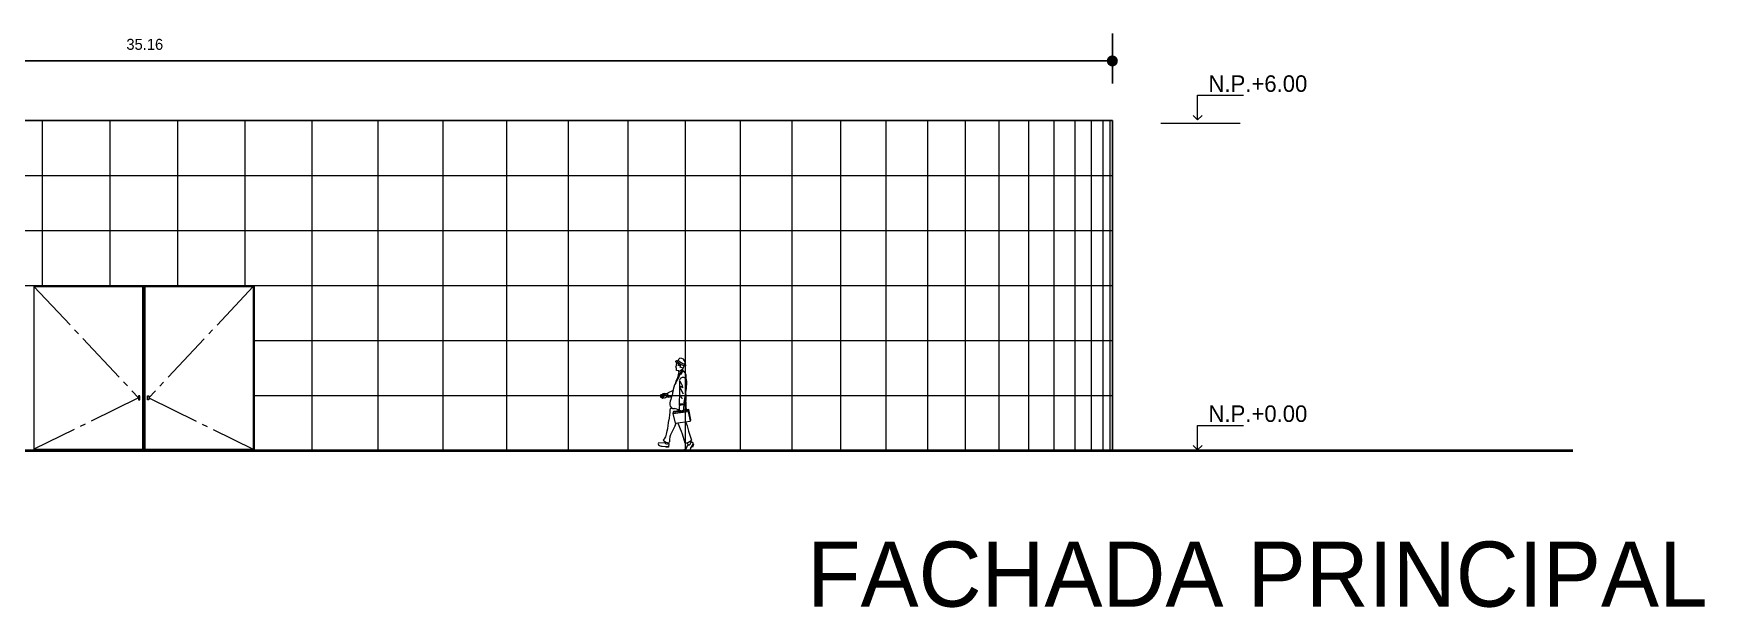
# Model space of a CAD drawing. Header units: millimetres. Extents: x 299 to 587, y 59 to 284.
# Drawn here: x 391.81 to 422.17, y 85.87 to 96.31 of the extents above; entities that cross this region are included whole.
import ezdxf

# ---------------------------------------------------------------- set-up
doc = ezdxf.new("R2010")
doc.units = ezdxf.units.MM
doc.linetypes.add('ACAD_ISO04W100', pattern=[30, 24, -3, 0, -3])
doc.layers.get('0').update_dxf_attribs({"lineweight": 5})
for name, color, linetype, lineweight in [('eje', 8, 'ACAD_ISO04W100', 13), ('escaleras', 3, 'Continuous', 15), ('muebles', 2, 'Continuous', 13), ('muro', 1, 'Continuous', 25), ('trr', 11, 'Continuous', 40), ('ventana', 4, 'Continuous', 13)]:
    doc.layers.add(name, color=color, linetype=linetype, lineweight=lineweight)
doc.dimstyles.new('cota1', dxfattribs={"dimtxt": 0.3, "dimasz": 0.3, "dimexe": 0.5, "dimexo": 0.2, "dimgap": 0.3, "dimtad": 2, "dimtih": 1, "dimtoh": 1, "dimdsep": 46, "dimtxsty": 'Standard', "dimblk": 'DOT', "dimcen": 0.5, "dimadec": 0, "dimazin": 0, "dimtfac": 1, "dimtmove": 0, "dimatfit": 3, "dimldrblk": 'DOT', "dimfxl": 1, "dimarcsym": 0})

# ---------------------------------------------------------------- blocks, each defined once
blk = doc.blocks.new('_Dot')
at = {"color": 0, "linetype": 'Continuous', "lineweight": -2}
blk.add_line((-0.5, 0), (-1, 0), dxfattribs=at)
at = {"color": 0, "linetype": 'Continuous', "const_width": 0.5}
blk.add_lwpolyline([(-0.25, 0, 1), (0.25, 0, 1)], format="xyb", close=True, dxfattribs=at)
blk = doc.blocks.new('*D45')
at = {"color": 0, "linetype": 'Continuous', "lineweight": -2}
for p, q in [((376.251, 95.396), (376.251, 96.308)), ((411.408, 95.396), (411.408, 96.308)), ((376.451, 95.808), (411.208, 95.808))]:
    blk.add_line(p, q, dxfattribs=at)
at = {"layer": 'Defpoints', "color": 0, "linetype": 'Continuous'}
for p in [(411.408, 95.808), (376.251, 95.196), (411.408, 95.196)]:
    blk.add_point(p, dxfattribs=at)
at = {"color": 0, "linetype": 'Continuous', "lineweight": -2, "xscale": 0.2, "yscale": 0.2, "zscale": 0.2, "rotation": 180}
blk.add_blockref('_Dot', (376.251, 95.808), dxfattribs=at)
at = {"color": 0, "linetype": 'Continuous', "lineweight": -2, "xscale": 0.2, "yscale": 0.2, "zscale": 0.2}
blk.add_blockref('_Dot', (411.408, 95.808), dxfattribs=at)
at = {"color": 0, "linetype": 'Continuous', "insert": (393.83, 96.108), "char_height": 0.2, "attachment_point": 5}
blk.add_mtext('35.16', dxfattribs=at)

msp = doc.modelspace()

# ---------------------------------------------------------------- linework, layer by layer
at = {"linetype": 'Continuous'}
for p, q in [((412.958, 94.738), (412.958, 95.183)), ((412.958, 95.183), (413.793, 95.183)), ((412.958, 94.738), (412.877, 94.818)), ((412.958, 94.738), (413.038, 94.818)), ((412.958, 89.183), (413.793, 89.183)), ((412.958, 88.738), (412.958, 89.183)), ((412.958, 88.738), (412.877, 88.818)), ((412.958, 88.738), (413.038, 88.818))]:
    msp.add_line(p, q, dxfattribs=at)
for p, q in [((391.968, 94.728), (391.968, 91.728)), ((393.194, 94.728), (393.194, 91.728)), ((394.422, 94.728), (394.422, 91.728)), ((395.648, 94.728), (395.648, 91.728)), ((396.864, 94.728), (396.864, 88.728)), ((398.066, 94.728), (398.066, 88.728)), ((399.247, 94.728), (399.247, 88.728)), ((400.401, 94.728), (400.401, 88.728)), ((401.524, 94.728), (401.524, 88.728)), ((402.608, 94.728), (402.608, 88.728)), ((403.65, 94.728), (403.65, 88.728)), ((404.644, 94.728), (404.644, 88.728)), ((405.585, 94.728), (405.585, 88.728)), ((406.469, 94.728), (406.469, 88.728)), ((407.291, 94.728), (407.291, 88.728)), ((408.047, 94.728), (408.047, 88.728)), ((408.734, 94.728), (408.734, 88.728)), ((409.348, 94.728), (409.348, 88.728)), ((409.887, 94.728), (409.887, 88.728)), ((410.347, 94.728), (410.347, 88.728)), ((410.726, 94.728), (410.726, 88.728)), ((411.024, 94.728), (411.024, 88.728)), ((411.237, 94.728), (411.237, 88.728)), ((411.365, 94.728), (411.365, 88.728)), ((412.289, 94.678), (413.733, 94.678)), ((376.208, 93.728), (411.408, 93.728)), ((376.208, 92.728), (411.408, 92.728)), ((376.208, 91.728), (411.408, 91.728)), ((391.797, 91.728), (395.82, 91.728)), ((395.82, 91.728), (395.82, 88.728)), ((395.82, 90.728), (411.408, 90.728)), ((395.82, 89.728), (411.408, 89.728))]:
    msp.add_line(p, q)
at = {"layer": 'eje', "linetype": 'ACAD_ISO04W100', "ltscale": 0.04}
for p, q in [((391.817, 91.708), (393.715, 89.685)), ((395.8, 91.708), (393.905, 89.685)), ((393.715, 89.685), (391.817, 88.748)), ((393.905, 89.685), (395.8, 88.748))]:
    msp.add_line(p, q, dxfattribs=at)
at = {"layer": 'escaleras'}
for points in [[(393.741, 89.721), (393.715, 89.721), (393.715, 89.649), (393.741, 89.649)], [(393.879, 89.721), (393.905, 89.721), (393.905, 89.649), (393.879, 89.649)]]:
    msp.add_lwpolyline(points, close=True, dxfattribs=at)
at = {"layer": 'muebles'}
for p, q in [((403.479, 90.257), (403.494, 90.277)), ((403.492, 90.287), (403.488, 90.303)), ((403.528, 90.173), (403.489, 90.181)), ((403.552, 90.406), (403.503, 90.351)), ((403.526, 90.273), (403.533, 90.307)), ((403.555, 90.273), (403.526, 90.273)), ((403.602, 90.204), (403.532, 90.154)), ((403.555, 90.239), (403.56, 90.259)), ((403.608, 90.224), (403.555, 90.239)), ((403.602, 90.204), (403.608, 90.224)), ((403.612, 90.181), (403.602, 90.204)), ((403.618, 90.167), (403.612, 90.181)), ((403.648, 90.326), (403.629, 90.269)), ((403.654, 90.282), (403.636, 90.291)), ((403.506, 90.045), (403.469, 89.972)), ((403.469, 89.972), (403.476, 89.959)), ((403.532, 90.154), (403.506, 90.045)), ((403.532, 90.154), (403.534, 90.166)), ((403.542, 89.979), (403.546, 89.784)), ((403.573, 89.892), (403.548, 89.873)), ((403.548, 89.873), (403.608, 89.758)), ((403.551, 89.995), (403.592, 89.906)), ((403.562, 90.111), (403.552, 90.114)), ((403.552, 90.114), (403.552, 90.101)), ((403.598, 89.865), (403.573, 89.892)), ((403.592, 89.906), (403.598, 89.865)), ((403.618, 90.167), (403.648, 90.131)), ((403.648, 90.131), (403.658, 90.111)), ((403.658, 90.111), (403.658, 90.078)), ((403.658, 90.078), (403.662, 90.048)), ((403.662, 90.048), (403.668, 90.012)), ((403.672, 89.856), (403.676, 89.967)), ((403.202, 89.717), (403.244, 89.723)), ((403.206, 89.694), (403.251, 89.708)), ((403.216, 89.739), (403.231, 89.747)), ((403.216, 89.739), (403.244, 89.737)), ((403.231, 89.747), (403.253, 89.737)), ((403.234, 89.68), (403.254, 89.695)), ((403.247, 89.688), (403.253, 89.691)), ((403.252, 89.681), (403.259, 89.687)), ((403.313, 89.754), (403.277, 89.759)), ((403.314, 89.758), (403.325, 89.759)), ((403.428, 89.815), (403.324, 89.768)), ((403.328, 89.705), (403.342, 89.705)), ((403.348, 89.696), (403.411, 89.719)), ((403.546, 89.784), (403.536, 89.568)), ((403.541, 89.568), (403.546, 89.545)), ((403.546, 89.544), (403.542, 89.564)), ((403.559, 89.737), (403.569, 89.713)), ((403.569, 89.713), (403.575, 89.69)), ((403.575, 89.69), (403.585, 89.677)), ((403.585, 89.677), (403.599, 89.677)), ((403.625, 89.564), (403.612, 89.554)), ((403.626, 89.564), (403.672, 89.856)), ((403.661, 89.614), (403.66, 89.523)), ((403.346, 89.236), (403.36, 89.313)), ((403.36, 89.313), (403.37, 89.372)), ((403.37, 89.372), (403.373, 89.415)), ((403.373, 89.415), (403.376, 89.465)), ((403.376, 89.465), (403.383, 89.488)), ((403.383, 89.488), (403.4, 89.501)), ((403.426, 89.399), (403.701, 89.435)), ((403.436, 89.435), (403.426, 89.399)), ((403.426, 89.399), (403.463, 89.223)), ((403.528, 89.431), (403.431, 89.419)), ((403.537, 89.449), (403.436, 89.435)), ((403.612, 89.554), (403.546, 89.544)), ((403.549, 89.458), (403.552, 89.438)), ((403.559, 89.462), (403.569, 89.438)), ((403.579, 89.458), (403.589, 89.445)), ((403.599, 89.465), (403.609, 89.445)), ((403.621, 89.561), (403.615, 89.499)), ((403.711, 89.472), (403.633, 89.461)), ((403.706, 89.452), (403.639, 89.444)), ((403.658, 89.532), (403.647, 89.466)), ((403.66, 89.523), (403.666, 89.466)), ((403.701, 89.435), (403.711, 89.472)), ((403.701, 89.435), (403.738, 89.26)), ((403.706, 89.452), (403.744, 89.271)), ((403.751, 89.283), (403.711, 89.472)), ((403.738, 89.26), (403.751, 89.283)), ((403.274, 88.938), (403.297, 88.975)), ((403.297, 88.975), (403.31, 89.024)), ((403.31, 89.024), (403.323, 89.087)), ((403.323, 89.087), (403.333, 89.124)), ((403.333, 89.124), (403.337, 89.177)), ((403.337, 89.177), (403.346, 89.236)), ((403.366, 88.975), (403.363, 88.928)), ((403.383, 89.014), (403.366, 88.975)), ((403.403, 89.061), (403.383, 89.014)), ((403.429, 89.11), (403.403, 89.061)), ((403.463, 89.183), (403.429, 89.11)), ((403.463, 89.223), (403.738, 89.26)), ((403.463, 89.183), (403.485, 89.226)), ((403.529, 89.203), (403.52, 89.23)), ((403.549, 89.147), (403.529, 89.203)), ((403.565, 89.117), (403.549, 89.147)), ((403.582, 89.074), (403.565, 89.117)), ((403.599, 89.021), (403.582, 89.074)), ((403.648, 88.859), (403.599, 89.021)), ((403.668, 89.223), (403.664, 89.25)), ((403.668, 89.223), (403.681, 89.173)), ((403.681, 89.173), (403.695, 89.124)), ((403.695, 89.124), (403.705, 89.077)), ((403.705, 89.077), (403.725, 89.024)), ((403.725, 89.024), (403.738, 88.988)), ((403.738, 88.988), (403.748, 88.948)), ((403.161, 88.865), (403.28, 88.869)), ((403.229, 88.803), (403.293, 88.799)), ((403.25, 88.915), (403.274, 88.938)), ((403.28, 88.869), (403.287, 88.884)), ((403.293, 88.799), (403.343, 88.802)), ((403.301, 88.786), (403.293, 88.799)), ((403.324, 88.79), (403.301, 88.786)), ((403.347, 88.79), (403.324, 88.79)), ((403.343, 88.868), (403.343, 88.855)), ((403.35, 88.852), (403.343, 88.855)), ((403.35, 88.852), (403.347, 88.79)), ((403.36, 88.892), (403.356, 88.869)), ((403.363, 88.928), (403.36, 88.892)), ((403.628, 88.739), (403.668, 88.759)), ((403.668, 88.729), (403.632, 88.726)), ((403.668, 88.729), (403.632, 88.726)), ((403.668, 88.759), (403.691, 88.819)), ((403.686, 88.727), (403.668, 88.729)), ((403.705, 88.822), (403.683, 88.868)), ((403.721, 88.729), (403.684, 88.727)), ((403.748, 88.882), (403.742, 88.899)), ((403.748, 88.948), (403.761, 88.915)), ((403.754, 88.869), (403.748, 88.882)), ((403.794, 88.854), (403.751, 88.782)), ((403.778, 88.786), (403.758, 88.794)), ((403.759, 88.892), (403.788, 88.87)), ((403.801, 88.835), (403.778, 88.786)), ((403.794, 88.847), (403.794, 88.845)), ((403.794, 88.845), (403.801, 88.835))]:
    msp.add_line(p, q, dxfattribs=at)
for centre, radius, start, end in [((403.487, 90.342), 0.0145, 68.112, 188.7023), ((403.792, 90.843), 0.596, 237.5586, 256.1316), ((403.49, 90.248), 0.0143, 140.0459, 185.2637), ((403.452, 90.215), 0.0393, 36.1872, 53.782), ((403.453, 90.215), 0.0384, 35.9759, 53.9932), ((403.398, 90.202), 0.0931, 346.8447, 22.6897), ((403.526, 90.308), 0.038, 150.5765, 187.4279), ((403.422, 90.207), 0.164, 60.1731, 64.6914), ((403.489, 90.281), 0.00719, 322.6883, 63.9226), ((403.664, 90.462), 0.196, 214.6146, 242.8189), ((403.754, 89.96), 0.263, 122.8408, 161.1605), ((403.69, 90.513), 0.221, 220.05, 256.5618), ((403.529, 90.169), 0.00486, 326.3944, 112.1542), ((403.553, 90.265), 0.00846, 318.9673, 104.524), ((403.553, 90.309), 0.097, 10.3578, 90.4769), ((403.572, 90.265), 0.055, 311.5656, 4.8529), ((403.65, 90.273), 0.00932, 267.9067, 62.1991), ((403.875, 89.746), 0.453, 151.9292, 174.516), ((352.807, 121.914), 59.904, 327.76214, 327.85447), ((403.189, 90.214), 0.38, 332.7999, 342.7169), ((403.608, 89.989), 0.0668, 91.0502, 188.7861), ((403.734, 89.995), 0.207, 123.8881, 146.0548), ((403.599, 89.98), 0.0762, 353.987, 84.2673), ((403.213, 89.725), 0.0141, 80.0847, 214.429), ((403.213, 89.705), 0.0127, 124.729, 236.6855), ((403.232, 89.695), 0.0153, 170.4037, 277.1902), ((403.264, 89.716), 0.0448, 72.2051, 137.0546), ((403.236, 89.73), 0.0103, 319.4315, 40.5685), ((403.239, 89.712), 0.0126, 339.136, 64.3206), ((403.25, 89.685), 0.00447, 146.4942, 293.0689), ((403.246, 89.7), 0.00892, 327.3787, 58.487), ((403.254, 89.749), 0.0123, 263.1381, 15.7103), ((403.256, 89.689), 0.00334, 327.447, 142.523), ((403.235, 89.833), 0.151, 277.4657, 305.2965), ((403.267, 89.743), 0.0225, 264.9329, 27.7321), ((403.353, 89.74), 0.0427, 154.605, 233.7722), ((403.469, 89.774), 0.145, 182.3346, 212.9987), ((403.897, 89.497), 0.534, 159.9458, 173.2886), ((403.067, 89.824), 0.359, 336.2412, 354.326), ((403.541, 88.498), 1.07, 85.4527, 90.2817), ((403.699, 89.571), 0.0563, 160.7263, 222.7952), ((403.269, 89.681), 0.398, 350.2957, 12.4661), ((403.451, 89.572), 0.0846, 188.6757, 269.7545), ((403.452, 89.371), 0.117, 43.2724, 90.7952), ((403.798, 89.473), 0.262, 164.2406, 186.9683), ((403.547, 89.44), 0.00959, 168.0285, 289.0626), ((403.562, 89.444), 0.0116, 210.0248, 298.918), ((403.577, 89.444), 0.0104, 212.6199, 334.4038), ((403.598, 89.446), 0.00915, 185.6784, 322.9705), ((403.619, 89.452), 0.0127, 214.1836, 325.5138), ((403.653, 89.493), 0.0383, 171.3417, 244.4216), ((403.183, 88.85), 0.0267, 144.9418, 229.7736), ((403.252, 88.95), 0.149, 234.2593, 261.0897), ((403.348, 88.995), 0.127, 219.1839, 273.5992), ((403.319, 88.898), 0.0493, 217.3238, 298.9219), ((403.632, 88.733), 0.00713, 120.6559, 267.4435), ((403.604, 89.089), 0.234, 280.9505, 312.1339), ((403.683, 88.894), 0.0757, 276.3934, 358.3656), ((403.692, 88.781), 0.0595, 300.9373, 1.4752), ((403.791, 88.863), 0.0433, 138.0835, 161.1028), ((403.757, 88.85), 0.0366, 355.1416, 32.2961)]:
    msp.add_arc(centre, radius, start, end, dxfattribs=at)
at = {"layer": 'muro'}
for p, q in [((376.208, 94.728), (411.408, 94.728)), ((411.408, 94.728), (411.408, 88.728))]:
    msp.add_line(p, q, dxfattribs=at)
at = {"layer": 'trr'}
msp.add_line((369.468, 88.728), (419.771, 88.728), dxfattribs=at)
at = {"layer": 'ventana'}
for p, q in [((391.817, 91.708), (391.817, 88.748)), ((391.817, 91.708), (393.788, 91.708)), ((393.788, 91.708), (393.788, 88.748)), ((393.808, 91.728), (393.808, 88.728)), ((393.828, 91.708), (395.8, 91.708)), ((393.828, 91.708), (393.828, 88.748)), ((395.8, 91.708), (395.8, 88.748)), ((391.817, 88.748), (393.788, 88.748)), ((393.828, 88.748), (395.8, 88.748))]:
    msp.add_line(p, q, dxfattribs=at)

# ---------------------------------------------------------------- texts
at = {"linetype": 'Continuous'}
for s, p in [('N.P.+6.00', (413.155, 95.246)), ('N.P.+0.00', (413.155, 89.246))]:
    msp.add_text(s, height=0.3, dxfattribs=at).set_placement(p)
at = {"layer": 'eje', "color": 0}
msp.add_text('FACHADA PRINCIPAL', height=1.1832, dxfattribs=at).set_placement((405.867, 85.888))

# ---------------------------------------------------------------- dimensions: what is measured, and where the dimension line sits
at = {"linetype": 'Continuous'}
dim = msp.add_linear_dim(base=(411.408, 95.808), p1=(376.251, 95.196), p2=(411.408, 95.196), dimstyle='cota1', override={"dimtxt": 0.2, "dimasz": 0.2, "dimgap": 0.2}, dxfattribs=at)
dim.commit()
dim.dimension.update_dxf_attribs({"geometry": '*D45', "text_midpoint": (393.83, 96.108)})

doc.saveas('drawing.dxf')
